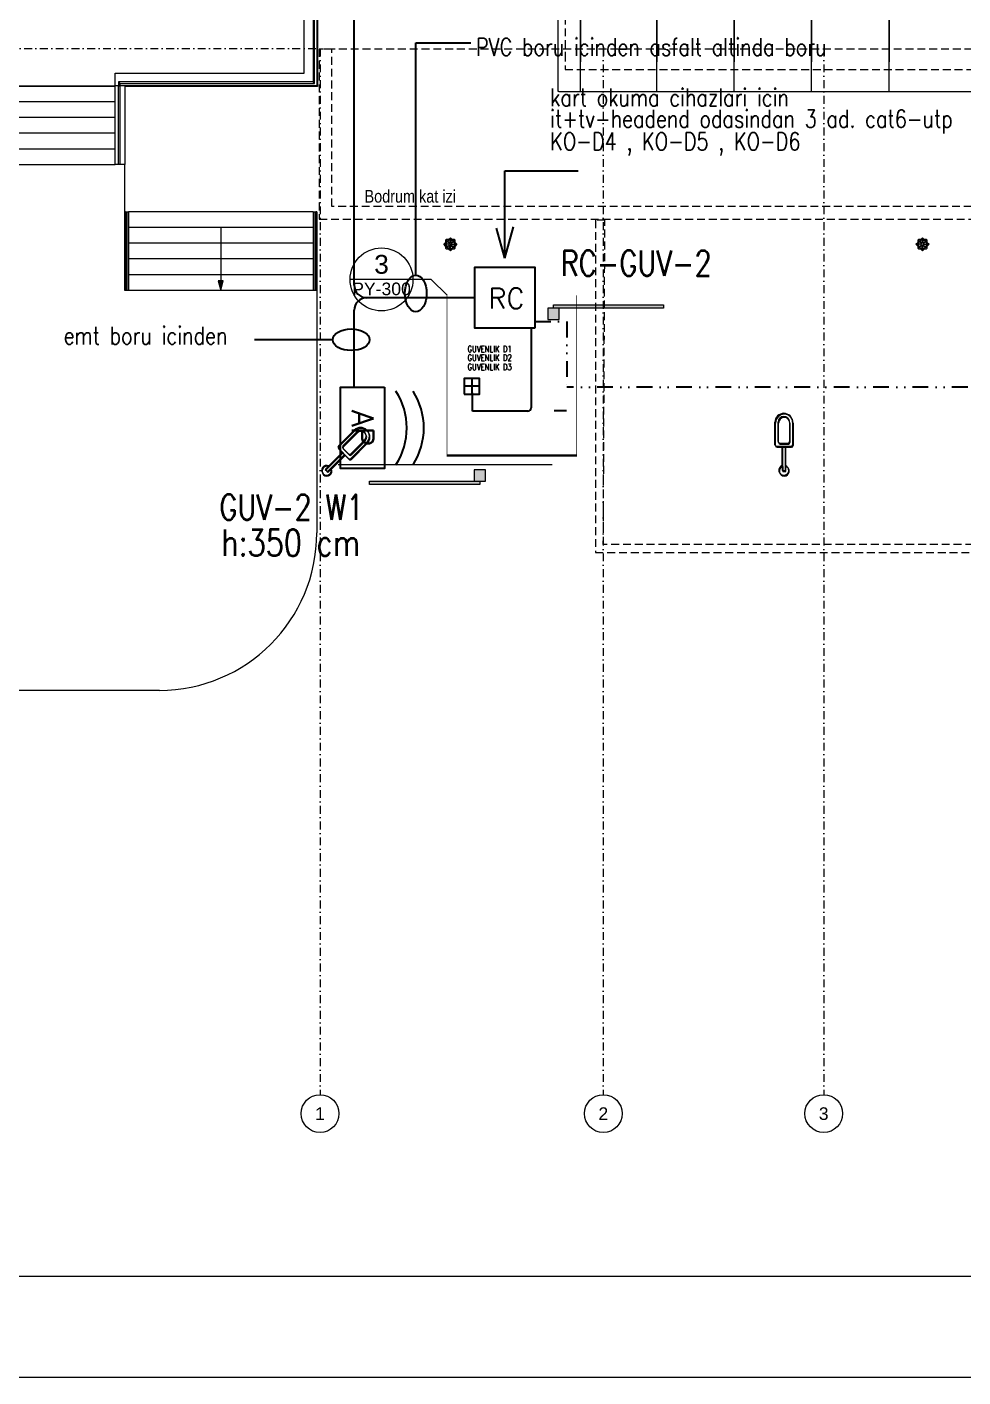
# Model space of a CAD drawing. Header units: metres. Extents: x -13621 to 152406, y -16073 to 22221.
# Drawn here: x 111069 to 114043, y -4219 to 69 of the extents above; entities that cross this region are included whole.
import ezdxf
from ezdxf.enums import TextEntityAlignment as Align

# ---------------------------------------------------------------- set-up
doc = ezdxf.new("R2010")
doc.units = ezdxf.units.M
doc.header["$LTSCALE"] = 100
doc.header["$MEASUREMENT"] = 0
for name, pattern in [('DASHDOT2', [0.5, 0.25, -0.125, 0, -0.125]), ('DIVIDE2', [0.625, 0.25, -0.125, 0, -0.125, 0, -0.125]), ('DOT2', [0.125, 0, -0.125]), ('HIDDEN', [0.375, 0.25, -0.125]), ('HIDDEN2', [4.7624999999999975, 3.174999999999999, -1.587499999999999])]:
    doc.linetypes.add(name, pattern=pattern)
doc.layers.get('0').update_dxf_attribs({"color": 9, "lineweight": 9})
for name, color, linetype, lineweight in [('05S', 9, 'Continuous', 9), ('06A', 9, 'Continuous', 9), ('06D', 9, 'Continuous', 9), ('07K', 9, 'Continuous', 9), ('20', 9, 'DOT2', 9), ('21', 9, 'Continuous', 9), ('24', 9, 'DASHDOT2', 9), ('40A', 9, 'Continuous', 9), ('Data  Tavan', 170, 'Continuous', 30), ('DATA TAVAN', 160, 'Continuous', 30), ('E-DUVARA MONTE PRİZ KUTUSU', 7, 'Continuous', 30), ('E-HARİCİ ACCESS POINT (KABLOSUZ ERİŞİM İÇİN)', 4, 'Continuous', 30), ('E-KABLO', 7, 'Continuous', 30), ('E-TELEFON  DATA RACK KABİN', 7, 'Continuous', 30), ('E-YAZI', 7, 'Continuous', 30)]:
    doc.layers.add(name, color=color, linetype=linetype, lineweight=lineweight)
doc.styles.add('Arial', font='arial.ttf', dxfattribs={"height": 2.5})
doc.styles.add('E-YAZI', font='txttw.shx')
doc.styles.add('MuuM_TEXT-STANDART', font='ARIALN.TTF')

# ---------------------------------------------------------------- blocks, each defined once
blk = doc.blocks.new('p-kule_ynei')
blk.add_hatch(color=256).paths.add_polyline_path([(-487.1660083706372, -7358.040266367744), (-503.2429590651881, -7358.040266367744), (-495.2044837179128, -7388.040264779167)], flags=0)
for p, q in [((-188.204503777757, 11.95973522081476), (-188.2045037777716, -6740.040264779163)), ((-230.2045037777716, -6698.040264779145), (-230.204503777757, -88.04026477918524)), ((-190.204503777757, -88.04026477918524), (-190.2045037777716, -6738.040264779145)), ((-202.2045037777571, -278.0402647791925), (-202.2045037777716, -6726.040229154216)), ((-197.2045037777716, -6731.040229154216), (-197.204503777757, -278.0402647791925)), ((-830.2044636580539, -6698.040264779145), (-230.2045037777716, -6698.040264779145)), ((-830.2044636580539, -6738.040264779145), (-830.2044636580539, -6698.040264779145)), ((-202.2045037777716, -6726.040229154219), (-819.7044636580539, -6726.040229154216)), ((-819.7044636580539, -6726.040229154216), (-814.704463658054, -6731.040229154216)), ((-819.7044636580539, -6726.040229154216), (-819.7044636580539, -6738.040229154215)), ((-197.2045037777716, -6731.040229154221), (-202.2045037777716, -6726.040229154216)), ((-2310.20450326633, -6738.040229154218), (-830.2044636580539, -6738.040229154218)), ((-2310.204503777757, -6738.040229154218), (-830.2044636580539, -6738.040229154218)), ((-830.2044636580539, -6740.040264779163), (-2310.20450326633, -6740.040264779163)), ((-819.7044636580686, -6738.040264779145), (-830.2044636580539, -6738.040264779145)), ((-830.2044636580539, -6988.040264779167), (-830.2044636580539, -6738.040264779172)), ((-819.7044636580539, -6738.040264779172), (-830.2044636580539, -6738.040264779172)), ((-814.704463658054, -6738.040229154215), (-819.7044636580539, -6738.040229154215)), ((-819.7044636580539, -6738.040229154218), (-814.704463658054, -6738.040229154218)), ((-819.7044636580539, -6988.040229154218), (-819.7044636580539, -6738.040229154218)), ((-814.704463658054, -6731.040229154216), (-197.2045037777716, -6731.040229154221)), ((-814.704463658054, -6738.040229154215), (-814.704463658054, -6731.040229154216)), ((-814.704463658054, -6988.040229154218), (-814.704463658054, -6738.040229154218)), ((-190.2045037777716, -6738.040264779145), (-814.704463658054, -6738.040264779145)), ((-800.204463658054, -6738.040264779172), (-814.704463658054, -6738.040264779172)), ((-800.204463658054, -6738.040264779172), (-800.204463658054, -6988.040264779167)), ((-188.2045037777716, -6740.040264779163), (-800.204463658054, -6740.040264779163)), ((-2310.204503777757, -6788.040229154216), (-830.2044636580539, -6788.040229154218)), ((-2310.204503777757, -6788.040229154216), (-830.2044636580539, -6788.040229154218)), ((-2310.204503777757, -6838.040229154215), (-830.2044636580539, -6838.04022915422)), ((-2310.204503777757, -6838.040229154215), (-830.2044636580539, -6838.04022915422)), ((-2310.204503777757, -6888.040229154215), (-830.2044636580539, -6888.040229154223)), ((-2310.204503777757, -6888.040229154215), (-830.2044636580539, -6888.040229154223)), ((-2310.204503777757, -6938.040229154215), (-830.2044636580539, -6938.04022915422)), ((-2310.204503777757, -6938.040229154215), (-830.2044636580539, -6938.04022915422)), ((-2310.204503777757, -6988.040229154218), (-830.2044636580539, -6988.040229154218)), ((-2310.204503777757, -6988.040229154218), (-830.2044636580539, -6988.040229154218)), ((-819.7044636580539, -6988.040264779167), (-830.2044636580539, -6988.040264779167)), ((-814.704463658054, -6988.040229154218), (-819.7044636580539, -6988.040229154218)), ((-800.204463658054, -6988.040264779167), (-814.704463658054, -6988.040264779167)), ((-800.2044636580687, -7388.040264779163), (-800.2044636580687, -6988.040264779163)), ((-797.6644636580603, -7138.040264779163), (-800.2044636580687, -7138.040264779163)), ((-797.6644636580603, -7138.040264779163), (-800.2044636580687, -7138.040264779163)), ((-797.6644636580603, -7138.040264779163), (-795.6644636580603, -7138.040264779163)), ((-797.6644636580603, -7138.040264779163), (-797.6644636580603, -7388.040264779167)), ((-795.6644636580603, -7138.040264779163), (-790.6644636580603, -7138.040264779163)), ((-795.6644636580603, -7138.040264779163), (-795.6644636580603, -7388.040264779167)), ((-790.6644636580603, -7138.040264779163), (-788.6644636580603, -7138.040264779163)), ((-790.6644636580603, -7138.040264779163), (-790.6644636580603, -7388.040264779167)), ((-201.7445037777652, -7138.040264779163), (-788.6644636580603, -7138.040264779163)), ((-201.7445037777652, -7138.040264779163), (-788.6644636580603, -7138.040264779163)), ((-788.6644636580603, -7138.040264779163), (-788.6644636580603, -7388.040264779167)), ((-201.7445037777652, -7138.040264779163), (-199.7445037777652, -7138.040264779163)), ((-201.7445037777652, -7138.040264779163), (-201.7445037777652, -7388.040264779158)), ((-199.7445037777652, -7138.040264779163), (-194.7445037777652, -7138.040264779163)), ((-199.7445037777652, -7138.040264779163), (-199.7445037777652, -7388.040264779158)), ((-194.7445037777652, -7138.040264779163), (-192.7445037777652, -7138.040264779163)), ((-194.7445037777652, -7138.040264779163), (-194.7445037777652, -7388.040264779158)), ((-190.2045037777716, -7138.040264779163), (-192.7445037777652, -7138.040264779163)), ((-190.2045037777716, -7138.040264779163), (-192.7445037777652, -7138.040264779163)), ((-192.7445037777652, -7138.040264779163), (-192.7445037777652, -7388.040264779158)), ((-190.2045037777716, -7138.040264779163), (-190.2045037777716, -7188.040264779158)), ((-797.6644636580603, -7188.040264779167), (-800.2044636580687, -7188.040264779167)), ((-797.6644636580603, -7188.040264779167), (-800.2044636580687, -7188.040264779167)), ((-201.7445037777652, -7188.040264779158), (-788.6644636580603, -7188.040264779167)), ((-201.7445037777652, -7188.040264779158), (-788.6644636580603, -7188.040264779167)), ((-495.2044837179128, -7188.040264779163), (-495.2044837179128, -7238.040264779163)), ((-190.2045037777716, -7188.040264779158), (-192.7445037777652, -7188.040264779158)), ((-190.2045037777716, -7188.040264779158), (-192.7445037777652, -7188.040264779158)), ((-190.2045037777716, -7188.040264779158), (-190.2045037777716, -7238.040264779158)), ((-797.6644636580603, -7238.040264779167), (-800.2044636580687, -7238.040264779167)), ((-797.6644636580603, -7238.040264779167), (-800.2044636580687, -7238.040264779167)), ((-201.7445037777652, -7238.040264779158), (-788.6644636580603, -7238.040264779167)), ((-201.7445037777652, -7238.040264779158), (-788.6644636580603, -7238.040264779167)), ((-495.2044837179128, -7238.040264779163), (-495.2044837179128, -7288.040264779163)), ((-190.2045037777716, -7238.040264779158), (-192.7445037777652, -7238.040264779158)), ((-190.2045037777716, -7238.040264779158), (-192.7445037777652, -7238.040264779158)), ((-190.2045037777716, -7238.040264779158), (-190.2045037777716, -7288.040264779163)), ((-797.6644636580603, -7288.040264779163), (-800.2044636580687, -7288.040264779163)), ((-797.6644636580603, -7288.040264779163), (-800.2044636580687, -7288.040264779163)), ((-201.7445037777652, -7288.040264779163), (-788.6644636580603, -7288.040264779163)), ((-201.7445037777652, -7288.040264779163), (-788.6644636580603, -7288.040264779163)), ((-495.2044837179128, -7288.040264779163), (-495.2044837179128, -7338.040264779163)), ((-190.2045037777716, -7288.040264779163), (-192.7445037777652, -7288.040264779163)), ((-190.2045037777716, -7288.040264779163), (-192.7445037777652, -7288.040264779163)), ((-190.2045037777716, -7288.040264779163), (-190.2045037777716, -7338.040264779158)), ((-797.6644636580603, -7338.040264779166), (-800.2044636580687, -7338.040264779166)), ((-797.6644636580603, -7338.040264779166), (-800.2044636580687, -7338.040264779166)), ((-201.7445037777652, -7338.040264779158), (-788.6644636580603, -7338.040264779166)), ((-201.7445037777652, -7338.040264779158), (-788.6644636580603, -7338.040264779166)), ((-487.1660083706372, -7358.040266367744), (-503.2429590651881, -7358.040266367744)), ((-503.2429590651881, -7358.040266367744), (-495.2044837179128, -7388.040264779167)), ((-495.2044837179128, -7338.040264779163), (-495.2044837179128, -7388.040264779163)), ((-495.2044837179128, -7388.040264779167), (-487.1660083706372, -7358.040266367744)), ((-190.2045037777716, -7338.040264779158), (-192.7445037777652, -7338.040264779158)), ((-190.2045037777716, -7338.040264779158), (-192.7445037777652, -7338.040264779158)), ((-190.2045037777716, -7338.040264779158), (-190.2045037777716, -7388.040264779158)), ((-797.6644636580603, -7388.040264779163), (-800.2044636580687, -7388.040264779163)), ((-797.6644636580603, -7388.040264779167), (-800.2044636580687, -7388.040264779167)), ((-795.6644636580603, -7388.040264779167), (-797.6644636580603, -7388.040264779167)), ((-790.6644636580603, -7388.040264779167), (-795.6644636580603, -7388.040264779167)), ((-788.6644636580603, -7388.040264779167), (-790.6644636580603, -7388.040264779167)), ((-201.7445037777652, -7388.040264779163), (-788.6644636580603, -7388.040264779163)), ((-201.7445037777652, -7388.040264779158), (-788.6644636580603, -7388.040264779167)), ((-199.7445037777652, -7388.040264779158), (-201.7445037777652, -7388.040264779158)), ((-194.7445037777652, -7388.040264779158), (-199.7445037777652, -7388.040264779158)), ((-192.7445037777652, -7388.040264779158), (-194.7445037777652, -7388.040264779158)), ((-190.2045037777716, -7388.040264779163), (-192.7445037777652, -7388.040264779163)), ((-190.2045037777716, -7388.040264779158), (-192.7445037777652, -7388.040264779158)), ((-190.2045037777716, -7388.040264779163), (-190.2045037777716, -8158.04022915422)), ((-690.2045037777716, -8658.04022915422), (-1611.654620953806, -8658.04022915422))]:
    blk.add_line(p, q)
blk.add_arc((-690.2045037777716, -8158.04022915422), 500, 270, 0)
blk = doc.blocks.new('p-harpusta-ust')
at = {"layer": '06A'}
for points in [[(2472.5408013829, -120.0000001147273), (2472.540736947879, 3699.999999885273)], [(2472.540751521665, 928.9999996752448), (2232.540786899219, 929.022738918982)], [(2232.540786899044, 929.0222716736168), (2378.540719304161, 928.9999996752448)], [(2472.540755671147, 682.9999996752595), (2232.540791048683, 683.0227389189822)], [(2232.540791048523, 683.0222716736316), (2378.54072345364, 682.9999996752595)], [(2472.540759820622, 436.9999996752595), (2232.540795198176, 437.0227389189822)], [(2232.540795198001, 437.0222716736313), (2378.540727603104, 436.9999996752595)], [(2472.540763970116, 190.9999996752594), (2232.540799347654, 191.0227389189822)], [(2232.54079934748, 191.0222716736316), (2378.540731752597, 190.9999996752594)], [(2472.540768050182, -51.0000003247551), (2232.54080342772, -50.97726108103235)], [(2232.540803427561, -50.97772832638293), (2378.540735832663, -51.0000003247551)], [(2472.5408013829, -120.0000001147273), (2472.5408013829, -122.0000001148582), (2204.540844235322, -122.0000001148582), (2204.540829654085, -102.9545261138264)]]:
    blk.add_lwpolyline(points, dxfattribs=at)
at = {"layer": '06D', "linetype": 'HIDDEN'}
blk.add_lwpolyline([(2234.540571251724, -99.99999703104548), (2352.540566223266, -99.99999703104548), (2402.540566223266, -99.99999703104548), (2402.540566223165, 3679.999999909298), (2234.540801990054, 3679.999999885273)], dxfattribs=at)
blk = doc.blocks.new('p-cati_vw')
at = {"layer": '06D', "rotation": 1.082915e-10}
blk.add_blockref('p-harpusta-ust', (947.459495077579, -3600.028713308625), dxfattribs=at)
blk = doc.blocks.new('0_detailbox1')
blk.add_lwpolyline([(10.41074177552946, -2.500000000000003), (7.910741775529457, 0), (-5, 0)])
blk.add_circle((0, 0), 5)
at = {"style": 'Arial'}
blk.add_attdef('DETAYADI', text='', height=3, dxfattribs=at).set_placement((0, 0), align=Align.BOTTOM_CENTER)
blk.add_attdef('PAFTAADI', text='', height=2, dxfattribs=at).set_placement((0, -0.5), align=Align.TOP_CENTER)
blk = doc.blocks.new('0_aks')
at = {"linetype": 'Continuous'}
blk.add_circle((0, 0), 3, dxfattribs=at)
at = {"style": 'Arial'}
blk.add_attdef('AKS', text='', height=2, dxfattribs=at).set_placement((0, 0), align=Align.MIDDLE_CENTER)
blk = doc.blocks.new('p-akslar_yeni')
at = {"layer": '24'}
for points in [[(-2190, -8575), (6415, -8575)], [(6415, -8575), (6415, -11897.17848080862)], [(7315, -8575), (7315, -11897.17848080862)], [(8015, -8575), (8015, -11897.17848080862)]]:
    blk.add_lwpolyline(points, dxfattribs=at)
at = {"layer": '21', "xscale": 20, "yscale": 20, "zscale": 20}
for p, values in [((6415, -11957.17848080862), {'AKS': '1'}), ((7315, -11957.17848080862), {'AKS': '2'}), ((8015, -11957.17848080862), {'AKS': '3'})]:
    blk.add_blockref('0_aks', p, dxfattribs=at).add_auto_attribs(values)
blk = doc.blocks.new('p-suzgec')
at = {"ltscale": 25}
for p, q in [((-21.10965004498212, 9.095e-13), (-15.45000000000072, 5.659650045004128)), ((-15.45000000000072, -5.659650045001398), (-21.10965004498212, 9.095e-13)), ((-15.45000000000072, 5.659650045004128), (-15.25, 5.859650045004855)), ((-15.45000000000072, -5.659650045001398), (-15.45000000000072, 5.659650045004128)), ((-13.25, 15.00000000000091), (-15.25, 13.00000000000091)), ((-15.25, 13.00000000000091), (-15.25, -12.99999999999909)), ((12.75, 15.00000000000091), (-13.25, 15.00000000000091)), ((-10.49204573235329, 1.197096556985343), (-3.392690966185909, 0.2624487707616936)), ((-6.109650044982118, 15.00000000000091), (-5.90965004498139, 15.20000000000164)), ((-5.893768782261759, 12.31870017218989), (-5.974186235293018, 12.51284507791206)), ((-5.90965004498139, 15.20000000000164), (-0.25, 20.85965004500486)), ((-5.90965004498139, 15.20000000000164), (5.409650045028684, 15.20000000000164)), ((-5.759735876508785, 11.9951161132858), (-5.893768782261759, 12.3187001721908)), ((-5.05030670277847, 12.89552851027656), (-4.969889249747211, 12.7013836045553)), ((-4.969889249747211, 12.7013836045553), (-4.835856343990599, 12.37779954565121)), ((-3.269797998480498, 0.2462696046241035), (-3.392690966185909, 0.2624487707616936)), ((-0.25, 0), (-0.5, 0)), ((-0.25, 20.85965004500486), (5.409650045028684, 15.20000000000164)), ((-0.25, 0), (-0.25, 0.25)), ((-0.25, 0), (0, 0)), ((-0.25, 0), (-0.25, -0.25)), ((-0.0037303953431547, 3.019797998473222), (0.0124487707398657, 3.142690966207737)), ((0.9470965569853432, 10.24204573236784), (0.0124487707398657, 3.142690966207737)), ((5.409650045028684, 15.20000000000164), (5.609650044982118, 15.00000000000091)), ((12.06870017219262, 5.64376878227722), (12.26284507792297, 5.724186235293018)), ((12.64552851030748, 4.800306702782108), (12.45138360457349, 4.71988924976631)), ((14.75, 13.00000000000091), (12.75, 15.00000000000091)), ((14.75, -12.99999999999909), (14.75, 13.00000000000091)), ((14.75, 5.859650045004855), (14.95000000000073, 5.659650045004128)), ((14.95000000000073, 5.659650045004128), (14.95000000000073, -5.659650045001398)), ((14.95000000000073, 5.659650045004128), (20.60965004498212, 9.095e-13)), ((20.60965004498212, 9.095e-13), (14.95000000000073, -5.659650045001398)), ((-15.25, -5.859650045002126), (-15.45000000000072, -5.659650045002308)), ((-15.25, -12.99999999999909), (-13.25, -14.99999999999909)), ((-13.25, -14.99999999999909), (12.75, -14.99999999999909)), ((-13.14552851026019, -4.800306702773923), (-12.95138360452984, -4.719889249758125)), ((-12.95138360452984, -4.719889249758125), (-12.62779954564758, -4.585856343992418)), ((-12.56870017219262, -5.643768782269944), (-12.76284507787932, -5.724186235285742)), ((-12.2451161132667, -5.509735876504237), (-12.56870017219262, -5.643768782269944)), ((-5.90965004498139, -15.19999999999891), (-6.109650044982118, -14.99999999999909)), ((5.409650045028684, -15.19999999999891), (-5.90965004498139, -15.19999999999891)), ((-0.25, -20.85965004500213), (-5.90965004498139, -15.19999999999891)), ((-1.447096556985343, -10.24204573236329), (-0.5124487707398658, -3.14269096620228)), ((-0.4962696046095516, -3.019797998468675), (-0.5124487707398658, -3.14269096620228)), ((5.409650045028684, -15.19999999999891), (-0.25, -20.85965004500213)), ((2.769797998480498, -0.2462696046186465), (2.892690966185909, -0.2624487707571461)), ((9.992045732353288, -1.197096556980795), (2.892690966185909, -0.2624487707571461)), ((4.469889249790867, -12.70138360454803), (4.335856343990599, -12.37779954564394)), ((4.55030670277847, -12.89552851026928), (4.469889249790867, -12.70138360454803)), ((5.259735876508785, -11.99511611327761), (5.393768782261759, -12.31870017218261)), ((5.393768782261759, -12.31870017218352), (5.474186235293018, -12.51284507790478)), ((5.609650044982118, -14.99999999999909), (5.409650045028684, -15.19999999999891)), ((12.75, -14.99999999999909), (14.75, -12.99999999999909)), ((14.95000000000073, -5.659650045002308), (14.75, -5.859650045002126))]:
    blk.add_line(p, q, dxfattribs=at)
for centre, radius in [((-17.92766952966485, 9.095e-13), 0.4000000000000008), ((-17.92766952966485, 9.095e-13), 0.3580950766099034), ((-0.25, 3.638e-12), 14.29999999999999), ((-12.75, 12.50000000000091), 0.3), ((-0.25, 17.67766952966485), 0.4000000000000008), ((-0.25, 17.67766952966485), 0.3580950766099034), ((12.25, 12.50000000000091), 0.3), ((17.42766952966485, 9.095e-13), 0.4000000000000007), ((17.42766952966485, 9.095e-13), 0.3580950766099034), ((-12.75, -12.49999999999909), 0.3), ((-0.25, -17.67766952966212), 0.4000000000000008), ((-0.25, -17.67766952966303), 0.3580950766099034), ((12.25, -12.49999999999909), 0.3)]:
    blk.add_circle(centre, radius, dxfattribs=at)
for centre, radius, start, end in [((-0.25, 3.638e-12), 13.54999999999999, 114.6147155052263, 200.3852844985426), ((-0.25, 5.457000000000001e-12), 13.7599999999984, 110.417572820394, 114.5824271695058), ((-0.25, 5.457000000000001e-12), 13.69999999999724, 110.4084486708165, 114.5915513307097), ((-0.25, 3.638e-12), 13.25238115423705, 110.3377704009891, 114.662229603447), ((-0.25, 3.638e-12), 13.1999999999999, 110.3291859899087, 114.6708140010805), ((-0.25, 3.638e-12), 13.54999999999999, 24.61471550310444, 110.3852845044589), ((-0.25, 3.638e-12), 13.55, 294.6147155052263, 20.38528449854262), ((-0.25, 3.638e-12), 13.1999999999999, 20.32918599355558, 24.67081400469464), ((-0.25, 4.5475e-12), 13.252381154235, 20.33777040741776, 24.66222959722354), ((-0.25, 3.638e-12), 13.70000000000007, 20.40844866049673, 24.59155133977938), ((-0.25, 3.638e-12), 13.76000000000045, 20.41757282469414, 24.5824271715112), ((-0.25, 3.638e-12), 13.75999999999951, 200.4175728246941, 204.5824271715112), ((-0.25, 2.7285e-12), 13.69999999999724, 200.4084486604968, 204.5915513397793), ((-0.25, 3.638e-12), 13.25238115423775, 200.3377704074178, 204.6622295972235), ((-0.25, 3.638e-12), 13.19999999999993, 200.3291859935556, 204.6708140046947), ((-0.25, 3.638e-12), 13.54999999999999, 204.6147155031045, 290.385284504459), ((-0.25, 3.638e-12), 13.1999999999999, 290.3291859899087, 294.6708140010806), ((-0.25, 3.638e-12), 13.25238115423766, 290.3377704009891, 294.662229603447), ((-0.25, 3.638e-12), 13.6999999999992, 290.4084486708165, 294.5915513307097), ((-0.25, 3.638e-12), 13.75999999999945, 290.4175728203941, 294.5824271695058)]:
    blk.add_arc(centre, radius, start, end, dxfattribs=at)
for points, knots in [([(-10.46928606615256, -0.3026083914064657), (-10.56732460362764, -0.3053490773854719), (-10.6722236912683, -0.2878953862946218), (-10.86589724267833, -0.2104036031514624), (-10.95459624538125, -0.1501680073379248), (-11.09332100753818, -0.0094831150026948), (-11.15235923216824, 0.0796205597216613), (-11.22762912516555, 0.2747618499233795), (-11.24385338486172, 0.3808014860132971), (-11.2352074899245, 0.5788250360310486), (-11.20980300521478, 0.6830471218891035), (-11.11781185278596, 0.8708856371349611), (-11.05123238950182, 0.954504725161314), (-10.90077402060706, 1.082563609319549), (-10.80716266632225, 1.134839363046012), (-10.60749553441928, 1.195149470398973), (-10.50150064076297, 1.203397894883892), (-10.40409285239729, 1.192134245182387)], [2.169267774827236, 2.169267774827236, 2.169267774827236, 2.169267774827236, 2.468106939247626, 2.468106939247626, 2.768207167394642, 2.768207167394642, 3.065525473568619, 3.065525473568619, 3.362843779742595, 3.362843779742595, 3.66016208591657, 3.66016208591657, 3.957480392090545, 3.957480392090545, 4.257580620237561, 4.257580620237561, 4.556349938830072, 4.556349938830072, 4.556349938830072, 4.556349938830072]), ([(-7.690102921893412, 7.012150030668634), (-7.7613645941492, 7.079535787674103), (-7.823197827070544, 7.166052267220948), (-7.905350743232702, 7.357795114112379), (-7.925477411270549, 7.463107778654375), (-7.924091389962995, 7.660680240111105), (-7.902831906314532, 7.76543238170143), (-7.818070028442889, 7.956641963049151), (-7.754560966743155, 8.043095592849568), (-7.6084236007664, 8.177005816980454), (-7.516763773652201, 8.232738277215503), (-7.318894318119419, 8.300512597431405), (-7.212687903920594, 8.312561431635004), (-7.015746465651318, 8.296722604087336), (-6.912588702281938, 8.267493920629931), (-6.728757033451984, 8.168953623544438), (-6.647974808467553, 8.099836432354095), (-6.5870617039036, 8.022994121605734)], [2.169267774827237, 2.169267774827237, 2.169267774827237, 2.169267774827237, 2.468106939247627, 2.468106939247627, 2.768207167394643, 2.768207167394643, 3.065525473568619, 3.065525473568619, 3.362843779742594, 3.362843779742594, 3.660162085916569, 3.660162085916569, 3.957480392090544, 3.957480392090544, 4.257580620237561, 4.257580620237561, 4.556349938830071, 4.556349938830071, 4.556349938830071, 4.556349938830071]), ([(-3.468189580551551, 0.3901081838366735), (-3.467733072535338, 0.3900553960020261), (-3.467277114046737, 0.3900013961356308), (-3.466821718215214, 0.3899461926184813), (-3.437212401255237, 0.3863569230124995), (-3.406182339182123, 0.3768891133440775), (-3.350107435835525, 0.3466170273277385), (-3.325063247746584, 0.3258101064066068), (-3.286688151583803, 0.280251024167228), (-3.270521014557743, 0.2524370738501602), (-3.25009845909517, 0.1926051041818937), (-3.245846746209281, 0.1605853841356293), (-3.248442583251744, 0.1011309400646496), (-3.255468819617817, 0.0696036259168977), (-3.281028360874188, 0.0117792779492447), (-3.29955812254775, -0.0145197730553264), (-3.341757925554702, -0.0565608792230705), (-3.368520255571638, -0.0751058787136572), (-3.427020163089764, -0.1003755204546906), (-3.458757320418953, -0.107102854140976), (-3.494906053318119, -0.1083094372770574), (-3.501333430594968, -0.1082818879949627), (-3.507811567000317, -0.1079990464531875)], [-0.001398503542098, -0.001398503542098, -0.001398503542098, -0.001398503542098, 0, 0, 0, 0.0909291013476903, 0.0909291013476903, 0.1818582026953806, 0.1818582026953806, 0.2711248308511078, 0.2711248308511078, 0.360391459006835, 0.360391459006835, 0.4496580871625623, 0.4496580871625623, 0.5389247153182894, 0.5389247153182894, 0.6298538166659796, 0.6298538166659796, 0.7207829180136698, 0.7207829180136698, 0.7401198426695906, 0.7401198426695906, 0.7401198426695906, 0.7401198426695906]), ([(-2.249755533317511, 2.55145181773696), (-2.249470060087332, 2.551091691197143), (-2.249185832450166, 2.550731096196614), (-2.248902853716572, 2.550370047927572), (-2.230503901744668, 2.526895102228081), (-2.215257086885685, 2.498258782501579), (-2.197011739808658, 2.437202240796069), (-2.194015539436804, 2.404780610694615), (-2.199095384730753, 2.345430183973803), (-2.207330925390124, 2.3143308588742), (-2.235197589405288, 2.257582339924738), (-2.25483253551647, 2.231934563717913), (-2.29870871012099, 2.191729457151268), (-2.325970187132043, 2.174404578888243), (-2.384931500630045, 2.151589915259137), (-2.416630258085206, 2.146096198092891), (-2.476197576150299, 2.146208413690146), (-2.508234696135332, 2.152018943839721), (-2.56746871247742, 2.175516290128143), (-2.594667214900255, 2.193200905996491), (-2.621081412165949, 2.217908737056859), (-2.625606773981417, 2.222473059415278), (-2.629987508942576, 2.227253792732881)], [-0.0013985035420983, -0.0013985035420983, -0.0013985035420983, -0.0013985035420983, 0, 0, 0, 0.0909291013476902, 0.0909291013476902, 0.1818582026953803, 0.1818582026953803, 0.2711248308511076, 0.2711248308511076, 0.3603914590068348, 0.3603914590068348, 0.4496580871625623, 0.4496580871625623, 0.5389247153182897, 0.5389247153182897, 0.62985381666598, 0.62985381666598, 0.7207829180136703, 0.7207829180136703, 0.7401198426695902, 0.7401198426695902, 0.7401198426695902, 0.7401198426695902]), ([(-0.5526083914082847, 10.2192860661753), (-0.555349077378196, 10.31732460362218), (-0.5378953862928029, 10.42222369127557), (-0.4604036031305441, 10.61589724269288), (-0.4001680073342869, 10.7045962453667), (-0.2594831150017853, 10.84332100757365), (-0.1703794402528729, 10.90235923217369), (0.0247618499197415, 10.97762912517009), (0.1308014859896502, 10.9938533848599), (0.3288250360637903, 10.98520748994815), (0.4330471219036554, 10.95980300522024), (0.6208856371231378, 10.86781185280324), (0.7045047251522192, 10.80123238952001), (0.8325636093504726, 10.6507740206307), (0.8848393630687496, 10.55716266634772), (0.9451494704007928, 10.35749553441656), (0.9533978948820732, 10.25150064075751), (0.9421342452042154, 10.15409285243368)], [2.169267774827236, 2.169267774827236, 2.169267774827236, 2.169267774827236, 2.468106939247626, 2.468106939247626, 2.768207167394642, 2.768207167394642, 3.065525473568616, 3.065525473568616, 3.362843779742592, 3.362843779742592, 3.660162085916569, 3.660162085916569, 3.957480392090545, 3.957480392090545, 4.257580620237561, 4.257580620237561, 4.556349938830072, 4.556349938830072, 4.556349938830072, 4.556349938830072]), ([(0.1401081838630489, 3.218189580550642), (0.1400553959902027, 3.21773307254898), (0.1400013961356308, 3.217277114074931), (0.1399461926412187, 3.216821718233403), (0.1363569230306894, 3.187212401255237), (0.1268891133368015, 3.156182339190308), (0.0966170273241005, 3.100107435855533), (0.0758101064238872, 3.07506324777205), (0.0302510241963319, 3.036688151610178), (0.0024370738756261, 3.020521014591395), (-0.0573948957971879, 3.000098459116088), (-0.0894146158825606, 2.995846746205643), (-0.1488690599326219, 2.998442583293581), (-0.1803963740821928, 3.005468819636007), (-0.2382207220434793, 3.031028360878735), (-0.2645197730525979, 3.049558122558663), (-0.3065608792021521, 3.091757925545607), (-0.3251058787100192, 3.118520255578914), (-0.3503755204365007, 3.177020163118868), (-0.357102854130062, 3.208757320413496), (-0.3583094372879714, 3.24490605333267), (-0.3582818879731349, 3.251333430631348), (-0.3579990464277216, 3.257811566986674)], [-0.0013985035420976, -0.0013985035420976, -0.0013985035420976, -0.0013985035420976, 0, 0, 0, 0.0909291013476903, 0.0909291013476903, 0.1818582026953805, 0.1818582026953805, 0.2711248308511078, 0.2711248308511078, 0.3603914590068352, 0.3603914590068352, 0.4496580871625627, 0.4496580871625627, 0.5389247153182901, 0.5389247153182901, 0.6298538166659801, 0.6298538166659801, 0.7207829180136702, 0.7207829180136702, 0.7401198426695911, 0.7401198426695911, 0.7401198426695911, 0.7401198426695911]), ([(2.301451817758788, 1.999755533368443), (2.301091691198962, 1.999470060100065), (2.300731096183881, 1.99918583244289), (2.300370047938486, 1.998902853736581), (2.276895102251728, 1.980503901793781), (2.248258782503398, 1.965257086905694), (2.187202240806072, 1.947011739806839), (2.154780610697343, 1.94401553946227), (2.095430183970165, 1.949095384733482), (2.064330858876928, 1.95733092539649), (2.007582339923828, 1.985197589414383), (1.981934563722461, 2.004832535560126), (1.94172945716491, 2.048708710142818), (1.924404578887333, 2.075970187132952), (1.901589915250951, 2.134931500635502), (1.896096198121085, 2.16663025807793), (1.896208413691056, 2.226197576193953), (1.902018943848815, 2.25823469613806), (1.925516290124505, 2.317468712490153), (1.943200905992853, 2.344667214898436), (1.967908737064135, 2.371081412195053), (1.972473059409821, 2.375606773983236), (1.977253792712872, 2.379987508958038)], [-0.0013985035420974, -0.0013985035420974, -0.0013985035420974, -0.0013985035420974, 0, 0, 0, 0.0909291013476903, 0.0909291013476903, 0.1818582026953806, 0.1818582026953806, 0.2711248308511081, 0.2711248308511081, 0.3603914590068356, 0.3603914590068356, 0.4496580871625627, 0.4496580871625627, 0.5389247153182897, 0.5389247153182897, 0.6298538166659798, 0.6298538166659798, 0.7207829180136698, 0.7207829180136698, 0.7401198426695906, 0.7401198426695906, 0.7401198426695906, 0.7401198426695906]), ([(2.968189580551551, -0.3901081838275786), (2.967733072582632, -0.3900553959929311), (2.967277114094031, -0.3900013961274453), (2.966821718262509, -0.3899461926093863), (2.937212401255237, -0.3863569230034045), (2.906182339182123, -0.3768891133349825), (2.850107435882819, -0.3466170273186435), (2.825063247793877, -0.3258101063975118), (2.786688151583803, -0.2802510241590426), (2.770521014601399, -0.2524370738410653), (2.75009845909517, -0.1926051041737082), (2.74584674620928, -0.1605853841265343), (2.748442583299038, -0.1011309400564642), (2.755468819661473, -0.0696036259078028), (2.781028360874188, -0.0117792779401498), (2.79955812254775, 0.0145197730644213), (2.841757925554702, 0.05656087923125599), (2.868520255571638, 0.0751058787227521), (2.927020163089764, 0.100375520462876), (2.958757320418953, 0.1071028541500709), (2.994906053318119, 0.1083094372861524), (3.001333430642262, 0.1082818880040577), (3.007811567000317, 0.1079990464622824)], [-0.0013985035420981, -0.0013985035420981, -0.0013985035420981, -0.0013985035420981, 0, 0, 0, 0.0909291013476898, 0.0909291013476898, 0.1818582026953796, 0.1818582026953796, 0.2711248308511073, 0.2711248308511073, 0.360391459006835, 0.360391459006835, 0.4496580871625626, 0.4496580871625626, 0.5389247153182902, 0.5389247153182902, 0.6298538166659802, 0.6298538166659802, 0.7207829180136704, 0.7207829180136704, 0.7401198426695906, 0.7401198426695906, 0.7401198426695906, 0.7401198426695906]), ([(6.762150030677731, 7.440102921889774), (6.829535787692293, 7.511364594176484), (6.9160522672355, 7.573197827068725), (7.107795114116014, 7.655350743266353), (7.213107778690755, 7.675477411273277), (7.410680240114742, 7.674091389966633), (7.515432381722348, 7.652831906304527), (7.706641963031871, 7.568070028470174), (7.793095592875033, 7.504560966763165), (7.927005816996825, 7.358423600789138), (7.982738277223687, 7.26676377370677), (8.050512597430497, 7.068894318123966), (8.062561431666836, 6.962687903968799), (8.046722604100067, 6.765746465661322), (8.01749392063357, 6.662588702301036), (7.918953623528067, 6.478757033448347), (7.849836432375013, 6.397974808483922), (7.772994121631199, 6.3370617039036)], [2.169267774827235, 2.169267774827235, 2.169267774827235, 2.169267774827235, 2.468106939247627, 2.468106939247627, 2.768207167394643, 2.768207167394643, 3.065525473568619, 3.065525473568619, 3.362843779742595, 3.362843779742595, 3.660162085916571, 3.660162085916571, 3.957480392090547, 3.957480392090547, 4.257580620237563, 4.257580620237563, 4.556349938830074, 4.556349938830074, 4.556349938830074, 4.556349938830074]), ([(9.969286066152563, 0.3026083914146511), (10.06732460362764, 0.3053490773936573), (10.1722236912683, 0.2878953863018978), (10.36589724267833, 0.2104036031596479), (10.45459624538125, 0.1501680073461102), (10.59332100758183, 0.0094831150108803), (10.65235923216824, -0.0796205597143853), (10.72762912521284, -0.274761849915194), (10.74385338486172, -0.3808014860060211), (10.7352074899718, -0.5788250360237726), (10.70980300521478, -0.683047121880918), (10.61781185283325, -0.8708856371267756), (10.55123238954547, -0.9545047251531286), (10.40077402060706, -1.082563609312273), (10.30716266636591, -1.134839363037826), (10.10749553441928, -1.195149470391697), (10.00150064076297, -1.203397894875706), (9.904092852444592, -1.192134245175111)], [2.169267774827239, 2.169267774827239, 2.169267774827239, 2.169267774827239, 2.468106939247626, 2.468106939247626, 2.768207167394643, 2.768207167394643, 3.065525473568619, 3.065525473568619, 3.362843779742594, 3.362843779742594, 3.66016208591657, 3.66016208591657, 3.957480392090547, 3.957480392090547, 4.257580620237561, 4.257580620237561, 4.556349938830072, 4.556349938830072, 4.556349938830072, 4.556349938830072]), ([(-7.262150030677731, -7.440102921881588), (-7.329535787644999, -7.511364594169207), (-7.416052267188205, -7.573197827060539), (-7.607795114068722, -7.655350743258167), (-7.713107778643462, -7.675477411265093), (-7.910680240114742, -7.674091389959358), (-8.015432381722349, -7.65283190629634), (-8.20664196303187, -7.568070028462897), (-8.293095592827738, -7.504560966754979), (-8.427005816949531, -7.358423600780952), (-8.482738277176395, -7.266763773698585), (-8.550512597430497, -7.06889431811669), (-8.562561431619542, -6.962687903960612), (-8.546722604056413, -6.765746465653138), (-8.51749392063357, -6.66258870229285), (-8.418953623528067, -6.478757033440161), (-8.34983643232772, -6.397974808475738), (-8.272994121583906, -6.337061703896325)], [2.169267774827236, 2.169267774827236, 2.169267774827236, 2.169267774827236, 2.468106939247626, 2.468106939247626, 2.768207167394642, 2.768207167394642, 3.065525473568618, 3.065525473568618, 3.362843779742593, 3.362843779742593, 3.66016208591657, 3.66016208591657, 3.957480392090547, 3.957480392090547, 4.257580620237563, 4.257580620237563, 4.556349938830072, 4.556349938830072, 4.556349938830072, 4.556349938830072]), ([(-2.801451817715134, -1.999755533360257), (-2.801091691198962, -1.99947006009188), (-2.800731096183881, -1.999185832433795), (-2.80037004789483, -1.998902853727486), (-2.776895102208072, -1.980503901784686), (-2.748258782456105, -1.965257086897508), (-2.687202240806072, -1.947011739797744), (-2.654780610697344, -1.944015539454085), (-2.595430183970165, -1.949095384724387), (-2.564330858876928, -1.957330925388305), (-2.507582339923828, -1.985197589405288), (-2.481934563722461, -2.00483253555194), (-2.441729457117617, -2.048708710133723), (-2.424404578887333, -2.075970187124767), (-2.401589915250951, -2.134931500626407), (-2.396096198073792, -2.166630258068835), (-2.396208413643762, -2.226197576184858), (-2.402018943801522, -2.258234696128965), (-2.425516290124505, -2.317468712481058), (-2.443200905992853, -2.344667214889341), (-2.467908737016841, -2.371081412185958), (-2.472473059409821, -2.37560677397505), (-2.477253792712872, -2.379987508948943)], [-0.0013985035420968, -0.0013985035420968, -0.0013985035420968, -0.0013985035420968, 0, 0, 0, 0.09092910134769, 0.09092910134769, 0.18185820269538, 0.18185820269538, 0.2711248308511075, 0.2711248308511075, 0.3603914590068351, 0.3603914590068351, 0.4496580871625629, 0.4496580871625629, 0.5389247153182906, 0.5389247153182906, 0.6298538166659805, 0.6298538166659805, 0.7207829180136704, 0.7207829180136704, 0.74011984266959, 0.74011984266959, 0.74011984266959, 0.74011984266959]), ([(0.0526083914082847, -10.21928606616711), (0.055349077378196, -10.31732460361491), (0.0378953863400966, -10.42222369126739), (-0.0395963968258002, -10.6158972426856), (-0.0998319926220575, -10.70459624535942), (-0.2405168849509209, -10.84332100756546), (-0.3296205596998334, -10.90235923216551), (-0.5247618499197415, -10.97762912516191), (-0.6308014859896502, -10.99385338485262), (-0.8288250360164965, -10.98520748994087), (-0.9330471218563616, -10.95980300521205), (-1.120885637123137, -10.86781185279597), (-1.204504725152219, -10.80123238951182), (-1.332563609303178, -10.65077402062252), (-1.384839363025093, -10.55716266634044), (-1.445149470353499, -10.35749553440837), (-1.453397894882073, -10.25150064074932), (-1.442134245160559, -10.15409285242549)], [2.169267774827236, 2.169267774827236, 2.169267774827236, 2.169267774827236, 2.468106939247626, 2.468106939247626, 2.768207167394642, 2.768207167394642, 3.065525473568619, 3.065525473568619, 3.362843779742594, 3.362843779742594, 3.660162085916569, 3.660162085916569, 3.957480392090545, 3.957480392090545, 4.257580620237561, 4.257580620237561, 4.556349938830071, 4.556349938830071, 4.556349938830071, 4.556349938830071]), ([(-0.6401081838193932, -3.218189580541547), (-0.6400553959902027, -3.217733072539886), (-0.6400013960883371, -3.217277114065836), (-0.639946192597563, -3.216821718224308), (-0.6363569229833957, -3.187212401247052), (-0.6268891133368016, -3.156182339181214), (-0.5966170273241005, -3.100107435846439), (-0.5758101063765935, -3.075063247763864), (-0.5302510241526761, -3.036688151601993), (-0.5024370738319704, -3.020521014583209), (-0.4426051041591564, -3.000098459106993), (-0.4105853841174394, -2.995846746197457), (-0.3511309400200844, -2.998442583285395), (-0.3196036259178072, -3.005468819627822), (-0.2617792779128649, -3.031028360870549), (-0.2354802269037464, -3.049558122550478), (-0.1934391207541921, -3.091757925536512), (-0.1748941212426871, -3.118520255570729), (-0.1496244795162056, -3.177020163109773), (-0.1428971458226442, -3.208757320404402), (-0.1416905627120286, -3.244906053323575), (-0.1417181119795714, -3.251333430623162), (-0.1420009535286226, -3.257811566978488)], [-0.0013985035420976, -0.0013985035420976, -0.0013985035420976, -0.0013985035420976, 0, 0, 0, 0.0909291013476901, 0.0909291013476901, 0.1818582026953802, 0.1818582026953802, 0.2711248308511076, 0.2711248308511076, 0.3603914590068349, 0.3603914590068349, 0.4496580871625624, 0.4496580871625624, 0.5389247153182898, 0.5389247153182898, 0.62985381666598, 0.62985381666598, 0.7207829180136702, 0.7207829180136702, 0.740119842669591, 0.740119842669591, 0.740119842669591, 0.740119842669591]), ([(1.749755533364805, -2.551451817727866), (1.749470060130988, -2.551091691188049), (1.749185832450166, -2.550731096187519), (1.748902853716572, -2.550370047918477), (1.730503901791962, -2.526895102218986), (1.715257086929341, -2.498258782492484), (1.697011739808658, -2.437202240787884), (1.694015539484098, -2.40478061068552), (1.699095384778047, -2.345430183965618), (1.707330925390124, -2.314330858866014), (1.735197589405288, -2.257582339916552), (1.754832535563764, -2.231934563708819), (1.798708710168284, -2.191729457143082), (1.825970187132043, -2.174404578880057), (1.884931500630045, -2.151589915250951), (1.916630258085206, -2.146096198084705), (1.976197576197591, -2.146208413681961), (2.008234696135332, -2.152018943831535), (2.06746871247742, -2.175516290119048), (2.094667214900255, -2.193200905987396), (2.121081412209605, -2.217908737048674), (2.125606773981417, -2.222473059406183), (2.12998750898987, -2.227253792724695)], [-0.001398503542097, -0.001398503542097, -0.001398503542097, -0.001398503542097, 0, 0, 0, 0.0909291013476904, 0.0909291013476904, 0.1818582026953808, 0.1818582026953808, 0.2711248308511082, 0.2711248308511082, 0.3603914590068356, 0.3603914590068356, 0.4496580871625637, 0.4496580871625637, 0.5389247153182916, 0.5389247153182916, 0.6298538166659814, 0.6298538166659814, 0.7207829180136712, 0.7207829180136712, 0.7401198426695922, 0.7401198426695922, 0.7401198426695922, 0.7401198426695922]), ([(7.190102921893412, -7.01215003066045), (7.261364594196492, -7.079535787666828), (7.323197827070544, -7.166052267212763), (7.405350743279996, -7.357795114104192), (7.425477411270549, -7.463107778647099), (7.424091389962995, -7.660680240102919), (7.402831906314532, -7.765432381693244), (7.318070028490182, -7.956641963040965), (7.25456096679045, -8.043095592842292), (7.108423600810057, -8.177005816973177), (7.016763773699495, -8.232738277208227), (6.818894318119419, -8.300512597423221), (6.712687903967888, -8.312561431627728), (6.515746465651318, -8.296722604080058), (6.412588702329231, -8.267493920621746), (6.228757033451984, -8.168953623536252), (6.147974808467553, -8.099836432345908), (6.0870617039036, -8.022994121597547)], [2.169267774827236, 2.169267774827236, 2.169267774827236, 2.169267774827236, 2.468106939247625, 2.468106939247625, 2.768207167394641, 2.768207167394641, 3.065525473568616, 3.065525473568616, 3.362843779742593, 3.362843779742593, 3.660162085916569, 3.660162085916569, 3.957480392090544, 3.957480392090544, 4.257580620237561, 4.257580620237561, 4.556349938830071, 4.556349938830071, 4.556349938830071, 4.556349938830071])]:
    blk.add_open_spline(points, degree=3, knots=knots, dxfattribs=at)
for points, weights in [([(-10.40409285239729, 1.192134245182387), (-5.137961372733116, 0.5831905324957916), (-3.468189580551551, 0.3901081838366735)], [1.043571220722654, 1.194704331472031, 1]), ([(-2.629987508942576, 2.227253792732881), (-3.853269404593447, 3.384001507533867), (-7.690102921893412, 7.012150030668634)], [1, 1.192890122442924, 1.043369591779915]), ([(-6.5870617039036, 8.022994121605734), (-3.29393265312683, 3.868688613823906), (-2.249755533317511, 2.55145181773696)], [1.043571221280278, 1.194704334353847, 1]), ([(-0.3579990464277216, 3.257811566986674), (-0.4050458169076592, 4.94074664376967), (-0.5526083914082847, 10.2192860661753)], [1, 1.192890122297644, 1.043369591750457]), ([(0.9421342452042154, 10.15409285243368), (0.3331905324957916, 4.887961372754035), (0.1401081838630489, 3.218189580550642)], [1.043571220429301, 1.194704329934248, 1]), ([(1.977253792712872, 2.379987508958038), (3.1340015070964, 3.603269404147794), (6.762150030677731, 7.440102921889774)], [1, 1.192890120171966, 1.043369591338578]), ([(7.772994121631199, 6.3370617039036), (3.61868861243056, 3.043932652093643), (2.301451817758788, 1.999755533368443)], [1.043571220057412, 1.194704328018913, 1]), ([(11.745116113314, 5.509735876511513), (11.90479123769182, 5.575875478612941), (12.06870017219262, 5.64376878227722)], [1.025547445254197, 1.012779980401008, 1]), ([(12.45138360457349, 4.71988924976631), (12.28747467007633, 4.651995946097487), (12.12779954564757, 4.585856344000604)], [1, 1.012779980401774, 1.025547445255728]), ([(-3.507811567000317, -0.1079990464531875), (-5.190746644744649, -0.1550458169504054), (-10.46928606615256, -0.3026083914064657)], [1, 1.192890124490874, 1.043369592179161]), ([(-8.272994121583906, -6.337061703896325), (-4.118688613409176, -3.04393265285762), (-2.801451817715134, -1.999755533359348)], [1.043571220942109, 1.194704332602387, 1]), ([(-2.477253792712872, -2.379987508948943), (-3.634001507609355, -3.603269404687125), (-7.262150030677731, -7.440102921881588)], [1, 1.192890123265694, 1.0433695919387]), ([(-1.442134245160559, -10.15409285242549), (-0.8331905324957914, -4.887961373042343), (-0.6401081838193932, -3.218189580541547)], [1.043571221026345, 1.194704333048303, 1]), ([(-0.1420009535286226, -3.257811566977578), (-0.0949541830923408, -4.940746641929763), (0.0526083914082847, -10.21928606616711)], [1, 1.192890113385196, 1.043369590024122]), ([(6.0870617039036, -8.022994121597547), (2.79393265186809, -3.868688612164078), (1.749755533364805, -2.551451817727866)], [1.043571219823404, 1.19470432680835, 1]), ([(2.12998750898987, -2.227253792724695), (3.353269403614831, -3.384001506543427), (7.190102921893412, -7.01215003066045)], [1, 1.192890117810992, 1.043369590879193])]:
    blk.add_rational_spline(points, weights, degree=2, dxfattribs=at)
for points, weights, knots in [([(3.007811567000317, 0.1079990464622824), (3.534545359063487, 0.1227239898989865), (6.012470738496631, 0.1919948656295673), (9.969286066152563, 0.3026083914146511)], [4.140647999070912, 3.567000401618872, 2.159536505705722, 1.324805863231822], [27.48414514386062, 27.48414514386062, 27.48414514386062, 27.50397367069815, 27.53272487457785, 27.53272487457785, 27.53272487457785]), ([(9.904092852397296, -1.192134245175111), (7.924256886122747, -0.9631979437353948), (4.697911481744085, -0.5901228018619804), (3.266394278871302, -0.4245907782787981), (2.968189580551551, -0.3901081838275786)], [1.324767237256654, 1.644854720390148, 2.713119413791541, 3.811418397336341, 4.162423829478075], [0.005902243483629999, 0.005902243483629999, 0.005902243483629999, 0.0175391276016079, 0.0447722171783756, 0.0575812293957394, 0.0575812293957394, 0.0575812293957394])]:
    blk.add_rational_spline(points, weights, degree=2, knots=knots, dxfattribs=at)
blk = doc.blocks.new('p-platform_süzgeç')
at = {"layer": '06D'}
for p in [(-12010.74466564333, -9251.317816466884), (-10510.74466564333, -9251.317816466884)]:
    blk.add_blockref('p-suzgec', p, dxfattribs=at)
blk = doc.blocks.new('A$C442D6FDD')
at = {"layer": '06D', "color": 9}
for p, q in [((7988.796932074938, -3726.479626730931), (8039.468050108858, -3675.80850869699)), ((8002.939067698674, -3726.479626730926), (8046.539117920734, -3682.879576508866)), ((9375.752997919119, -3722.502531421897), (9375.752997919104, -3650.842749077705)), ((9385.752997919119, -3712.50253142189), (9385.752997919119, -3650.842749077705)), ((9421.752997785008, -3650.842749077705), (9421.752997785008, -3712.50253142189)), ((9431.752997785008, -3650.842749077705), (9431.752997785008, -3722.50253142189)), ((8071.994961948619, -3708.335420536752), (8028.394911726559, -3751.935470758811)), ((8079.066029760485, -3715.406488348617), (8028.394911726559, -3766.077606382542)), ((9380.752997919119, -3727.50253142189), (9426.752997785023, -3727.50253142189)), ((9390.752997919133, -3717.50253142189), (9416.752997785008, -3717.50253142189)), ((9398.752997852049, -3788.770252823364), (9398.752997852078, -3727.50253142189)), ((9408.752997852063, -3788.770252823366), (9408.752997852063, -3727.50253142189)), ((7958.202032818045, -3789.601437827554), (8001.524854088896, -3746.278616556744)), ((7965.273100629919, -3796.672505639432), (8008.595921900751, -3753.349684368599)), ((7988.796932074943, -3733.550694542791), (8021.323843914704, -3766.077606382552)), ((8002.939067698684, -3733.550694542801), (8021.323843914693, -3751.935470758811))]:
    blk.add_line(p, q, dxfattribs=at)
for points in [[(7958.202032818045, -3789.601437827554), (7947.038517157624, -3800.764953487995), (7954.1095849695, -3807.83602129987), (7965.273100629917, -3796.672505639433)], [(9398.752997852049, -3788.770252823364), (9398.752997852063, -3804.557848074109), (9408.752997852078, -3804.557848074109), (9408.752997852063, -3788.770252823368)]]:
    blk.add_lwpolyline(points, dxfattribs=at)
for centre, radius, start, end in [((9403.752997852063, -3650.842749077705), 28.0000000000004, 0, 180), ((9403.752997852063, -3650.842749077705), 18.00000000000039, 0, 180), ((8059.267039934676, -3695.607498522809), 28.0000000000004, 315, 135), ((8059.267039934676, -3695.607498522809), 18.00000000000039, 315, 135), ((7992.332465980876, -3730.015160636859), 5, 135, 225), ((8006.474601604607, -3730.015160636859), 5, 135, 225), ((9380.752997919119, -3722.50253142189), 5, 180, 270), ((9390.752997919119, -3712.50253142189), 5, 180, 270), ((9416.752997785008, -3712.50253142189), 5, 270, 0), ((9426.752997785008, -3722.502531421897), 5, 270, 0), ((8024.859377820627, -3748.399936852878), 5, 225, 315), ((8024.859377820621, -3762.542072476615), 5, 225, 315), ((7951.195374708083, -3803.679163749381), 15.725, 63.53990270514912, 26.46009729486248), ((9403.752997852049, -3803.679163749383), 15.725, 108.5399027051424, 71.46009729485762)]:
    blk.add_arc(centre, radius, start, end, dxfattribs=at)
blk = doc.blocks.new('10_DUVARA MONTE PRİZ KUTUSU')
at = {"layer": 'E-DUVARA MONTE PRİZ KUTUSU', "color": 4}
for p, q in [((24.4799999995865, 0), (-24.4799999995865, 0)), ((0, 24.48000000003958), (0, -24.48000000003958))]:
    blk.add_line(p, q, dxfattribs=at)
blk.add_lwpolyline([(-24.4799999995865, -24.48000000003958), (24.4799999995865, -24.48000000003958), (24.4799999995865, 24.48000000003958), (-24.4799999995865, 24.48000000003958)], close=True, dxfattribs=at)
blk = doc.blocks.new('p-bariyer_yeni')
at = {"layer": '05S'}
h = blk.add_hatch(color=256, dxfattribs=at)
h.dxf.hatch_style = 1
h.paths.add_polyline_path([(28.00010476171519, -34.9999967484473), (378.0001047617152, -34.9999967484473), (378.0001047617152, -24.9999967484473), (28.00010476171519, -24.9999967484473)])
h.paths.add_polyline_path([(10.00010476171519, 11.0000032515527), (46.00010476171519, 11.0000032515527), (46.00010476171519, -24.9999967484473), (10.00010476171519, -24.9999967484473)])
at = {"layer": '07K'}
blk.add_lwpolyline([(10.00010476171519, 11.0000032515527), (46.00010476171519, 11.0000032515527), (46.00010476171519, -24.9999967484473), (10.00010476171519, -24.9999967484473)], close=True, dxfattribs=at)
blk.add_lwpolyline([(28.00010476171519, -34.9999967484473), (378.0001047617152, -34.9999967484473), (378.0001047617152, -24.9999967484473), (28.00010476171519, -24.9999967484473), (28.00010476171519, -34.9999967484473)], dxfattribs=at)
blk = doc.blocks.new('E-HARİCİ ACCESS POINT')
at = {"layer": 'E-HARİCİ ACCESS POINT (KABLOSUZ ERİŞİM İÇİN)', "ltscale": 2}
blk.add_lwpolyline([(34.95552542625228, 32.32577492294376), (34.95552542625228, -32.32577492294376), (0, -32.32577492294376), (0, 32.32577492294376)], close=True, dxfattribs=at)
at = {"layer": 'E-HARİCİ ACCESS POINT (KABLOSUZ ERİŞİM İÇİN)'}
for centre in [(-1.323722053522943, 0), (12.25395953154657, 0)]:
    blk.add_arc(centre, 53.83975890628474, 327.1828007768067, 32.81719922319328, dxfattribs=at)
at = {"layer": 'E-HARİCİ ACCESS POINT (KABLOSUZ ERİŞİM İÇİN)', "style": 'E-YAZI'}
blk.add_text('AP', height=17.28, rotation=270, dxfattribs=at).set_placement((8.95291696867207, 14.2322081506486))
blk = doc.blocks.new('100_TELEFON DATA RACK KABİN')
at = {"layer": 'E-TELEFON  DATA RACK KABİN', "color": 4}
blk.add_lwpolyline([(2.400000000023283, 0), (2.400000000023283, 4.799999999988358), (-2.400000000023283, 4.799999999988358), (-2.400000000023283, 0)], close=True, dxfattribs=at)
at = {"layer": 'E-TELEFON  DATA RACK KABİN', "color": 3, "style": 'E-YAZI'}
blk.add_text('RC', height=1.599999999996, dxfattribs=at).set_placement((-1.312217950762715, 1.542892193276202))

msp = doc.modelspace()

# ---------------------------------------------------------------- linework, layer by layer
at = {"layer": '06D', "linetype": 'HIDDEN'}
for points in [[(111997.636515103, -1.317824827387085), (111997.636515102, -541.3178205213371), (124422.6365107792, -541.3178258677326), (124422.6365108155, -1.317829156734661), (124382.6365108155, -1.317824850662873), (124382.6365108146, -501.3178248506556), (112037.6365151021, -501.3178205214099), (112037.636515103, -1.317824827408913)], [(112875.000023842, -544.999876213089), (112875.000023842, -1599.999976158175), (123292.4997571985, -1599.999976158031), (123292.4997571985, -545.0003866708339), (123262.5001434366, -545.000386670863), (123262.5001434366, -1575.000350087756), (112900, -1574.999999999989), (112904.999935627, -544.999876213089)]]:
    msp.add_lwpolyline(points, close=True, dxfattribs=at)
at = {"layer": '06D'}
msp.add_lwpolyline([(112737.636460417, -1321.317819186934), (112057.4438782256, -1321.320545492137)], dxfattribs=at)
at = {"layer": '20', "linetype": 'HIDDEN'}
msp.add_lwpolyline([(124422.6504384151, -1.319353752314782), (111997.6504427026, -1.319353728915303)], dxfattribs=at)
at = {"layer": '21', "linetype": 'HIDDEN2', "ltscale": 0.1, "const_width": 1.999999999999999}
msp.add_lwpolyline([(112403.6121021096, -783.0722636990358), (112815.2822104277, -783.0722636998216), (112815.2822104268, -1292.99838206534), (112403.6121021087, -1292.998382064568)], close=True, dxfattribs=at)
at = {"layer": '40A'}
for points in [[(102159.2838709991, 12601.44245134025), (102159.2838709991, -4218.557548678371), (130139.2838709991, -4218.557548678371), (130139.2838709991, 12601.44245134025)], [(127979.5151367699, -3898.557548678371), (127979.5151367699, 12281.44245134025), (102479.2838709991, 12281.44245134025), (102479.2838709991, -3898.557548678371)]]:
    msp.add_lwpolyline(points, close=True, dxfattribs=at)
at = {"layer": 'Data  Tavan'}
for p, q in [((112670.2790965908, -887.0572680267542), (112670.2790965908, -1141.286095290445)), ((112484.1705035163, -1151.286095290445), (112484.1705035163, -1093.540899600135)), ((112660.2790965908, -1151.286095290445), (112484.1705035163, -1151.286095290445))]:
    msp.add_line(p, q, dxfattribs=at)
msp.add_arc((112660.2790965908, -1141.286095290445), 10, 270, 0, dxfattribs=at)
at = {"layer": 'DATA TAVAN'}
for p, q in [((112108.3539965899, -751.057268026987), (112108.3539965899, 3203.651751840418)), ((112587.0895252738, -665.9903936224018), (112587.0895252738, -387.7031389855274)), ((112587.0895252738, -387.7031389855274), (112819.9896288295, -387.7031389855274)), ((112587.0895252738, -665.9903936224018), (112560.6697699743, -570.2902958902141)), ((112587.0895252738, -665.9903936224018), (112615.0471765199, -566.3549778180768)), ((112491.0895252729, -791.057268026987), (112148.3539965899, -791.057268026987)), ((112108.3539965899, -1075.362624043975), (112108.3539965899, -831.057268026987))]:
    msp.add_line(p, q, dxfattribs=at)
for centre, start, end in [((112148.3539965899, -751.057268026987), 180, 270), ((112148.3539965899, -831.057268026987), 90, 180)]:
    msp.add_arc(centre, 40, start, end, dxfattribs=at)
at = {"layer": 'DATA TAVAN', "color": 2}
msp.add_ellipse((112098.9310731787, -924.4583174942982), major_axis=(58.26064123425749, -7.134870780380574e-15), ratio=0.5903617875897568, dxfattribs=at)
at = {"layer": 'E-KABLO', "color": 6, "linetype": 'DIVIDE2', "ltscale": 2}
for p, q in [((112683.0895252748, -867.1778070132423), (112784.3619381092, -867.1778070132423)), ((112784.3619381092, -867.1778070132423), (112784.3619381092, -1075.524514771969)), ((114558.2826281479, -1075.524514771969), (112784.3619381092, -1075.524514771969)), ((112744.3547525755, -1149.251561585057), (112782.656326282, -1149.251561585057))]:
    msp.add_line(p, q, dxfattribs=at)
at = {"layer": 'E-YAZI', "color": 2}
for p, q in [((112304.1102488055, -719.323082412202), (112304.1102488055, 18.48718913491575)), ((112304.1102488055, 18.48718913491575), (112479.2054482039, 18.48718913491575)), ((112040.6704319444, -924.4583174942982), (111791.7080364645, -924.4583174942982))]:
    msp.add_line(p, q, dxfattribs=at)
msp.add_ellipse((112304.1102488055, -777.5837236464595), major_axis=(-3.567435390190287e-15, -58.26064123425749), ratio=0.5903617875897568, dxfattribs=at)

# ---------------------------------------------------------------- block references
for name, p in [('A$C442D6FDD', (104069.4733830786, 2464.557852533682)), ('A$C442D6FDD', (104071.191349566, 2461.591827661934)), ('p-platform_süzgeç', (124424.9999957124, 8630.000004305979))]:
    msp.add_blockref(name, p)
at = {"xscale": -1, "rotation": 180}
msp.add_blockref('p-bariyer_yeni', (112713.340840948, -849.1779236686507), dxfattribs=at)
at = {"xscale": -1}
msp.add_blockref('p-bariyer_yeni', (112535.3410506709, -1349.17793017342), dxfattribs=at)
at = {"layer": '06D'}
msp.add_blockref('p-kule_ynei', (112180, 6619.99999569363), dxfattribs=at)
at = {"layer": '06D', "rotation": 269.9999999998917}
msp.add_blockref('p-cati_vw', (116478.4919383208, 3283.682236465054), dxfattribs=at)
at = {"layer": '21', "xscale": 20, "yscale": 20, "zscale": 20}
msp.add_blockref('0_detailbox1', (112195.3972665991, -733.0722636986502), dxfattribs=at).add_auto_attribs({'DETAYADI': '3', 'PAFTAADI': 'PY-300'})
at = {"layer": '24'}
msp.add_blockref('p-akslar_yeni', (105585, 8575.000000000004), dxfattribs=at)
at = {"layer": 'E-DUVARA MONTE PRİZ KUTUSU', "color": 3}
msp.add_blockref('10_DUVARA MONTE PRİZ KUTUSU', (112481.910376615, -1072.529925982233), dxfattribs=at)
at = {"layer": 'E-HARİCİ ACCESS POINT (KABLOSUZ ERİŞİM İÇİN)', "xscale": 4, "yscale": 4, "zscale": 4}
msp.add_blockref('E-HARİCİ ACCESS POINT', (112065.5024845835, -1204.66572373575), dxfattribs=at)
at = {"layer": 'E-TELEFON  DATA RACK KABİN', "xscale": 40, "yscale": 40, "zscale": 40}
msp.add_blockref('100_TELEFON DATA RACK KABİN', (112587.0895252738, -887.0572680267542), dxfattribs=at)

# ---------------------------------------------------------------- texts
at = {"layer": '21', "insert": (112141.4307936949, -449.0562741702051), "char_height": 40, "width": 431.9425904576598, "attachment_point": 1, "style": 'MuuM_TEXT-STANDART'}
msp.add_mtext('Bodrum kat izi', dxfattribs=at)
at = {"layer": 'E-YAZI', "color": 2, "style": 'E-YAZI', "width": 0.8}
for s, p in [('PVC boru icinden asfalt altinda boru', (112495.6143977633, -23.01691550004944)), ('emt boru icinden', (111185.7922988864, -939.5131904766026))]:
    msp.add_text(s, height=56, dxfattribs=at).set_placement(p)
at = {"layer": 'E-YAZI', "color": 3, "style": 'E-YAZI', "width": 0.8}
for s, height, p in [('kart okuma cihazlari icin', 56, (112731.3384556094, -183.2446694797172)), ('it+tv-headend odasindan 3 ad. cat6-utp', 56, (112731.3384556094, -250.8894298502628)), ('KO-D4 , KO-D5 , KO-D6', 56, (112731.3384556094, -322.6337793316843)), ('RC-GUV-2', 80, (112764.2037364448, -721.5417309062022))]:
    msp.add_text(s, height=height, dxfattribs=at).set_placement(p)
at = {"layer": 'E-YAZI', "color": 6, "style": 'E-YAZI', "width": 0.8}
for s, height, p in [('GUVENLIK D1', 20, (112468.5421710665, -964.0201070563635)), ('GUVENLIK D2', 20, (112468.5421710665, -991.620239450247)), ('GUVENLIK D3', 20, (112468.5421710665, -1020.835265164234)), ('GUV-2 W1', 80, (111680.1081263162, -1496.448557146354))]:
    msp.add_text(s, height=height, dxfattribs=at).set_placement(p)
at = {"layer": 'E-YAZI', "color": 1, "style": 'E-YAZI', "width": 0.8}
msp.add_text('h:350 cm', height=84, dxfattribs=at).set_placement((111686.4751544983, -1611.24850157172))

doc.saveas('drawing.dxf')
